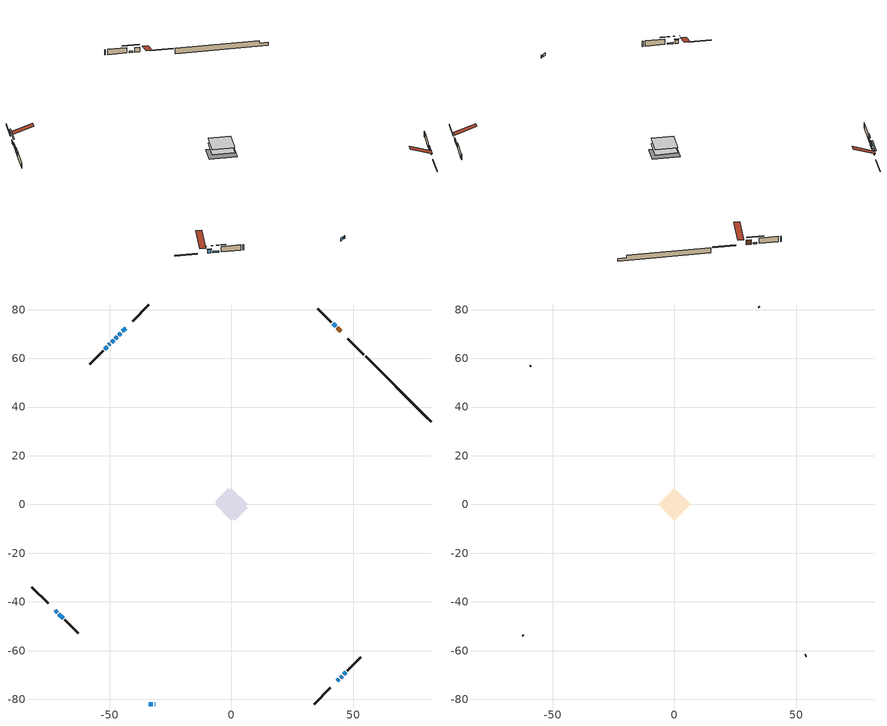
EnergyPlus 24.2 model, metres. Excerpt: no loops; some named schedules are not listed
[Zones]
conditioned space
 floor outside (Floor1 construction): -0.78,0 0,0.78 0.78,0 0,-0.78 z0.86
 floor adiabatic (AdiabaticFloorConstruction): -6.6,0 0,6.6 6.6,0 0,-6.6 z0.86
 floor foundation (Slab1 construction): -6.71,1.28 -1.28,6.71 6.71,-1.28 1.28,-6.71 z-1.52
 wall outside (RimJoist1 construction): 33.92,-81.9 40.5,-75.32 / -81.9,-33.92 -75.32,-40.5 / -33.92,81.9 -40.5,75.32 / 54.39,61.44 47.81,68.02 z0.86:1.16
 wall outside (AdiabaticWallConstruction 1): 44.8,71.02 43.35,72.47 z0.86:2.89
 wall outside (AdiabaticWallConstruction): -33.92,-81.9 -32.39,-81.9 / -31.46,-81.9 -31.22,-81.9 z0.86:2.08; 43.51,-72.31 44.12,-71.7 z0.86:2.03; 44.78,-71.04 45.39,-70.43 z0.86:1.9; -72.31,-43.51 -71.48,-44.34 / -46.91,68.92 -47.73,68.09 / -48.39,67.43 -49.25,66.57 z0.86:2.38; 42.7,73.13 41.69,74.14 / -43.51,72.31 -44.77,71.05 / -45.42,70.4 -46.25,69.57 / -70.83,-44.99 -69.1,-46.72 / -49.91,65.92 -50.32,65.5 z0.86:1.45; -50.98,64.84 -52.06,63.76 z0.86:2.61; 46.05,-69.78 46.89,-68.93 z0.86:2.23
 wall outside (Wall1 construction): 47.55,-68.27 53.12,-62.7 / -68.45,-47.38 -62.87,-52.95 / -52.71,63.11 -58.29,57.54 / 41.03,74.79 35.46,80.36 z0.86:3.3
 wall foundation (FoundationWall1 construction): 55.04,60.78,-1.52 55.04,60.78,0.86 79.21,36.61,0.86 79.21,36.61,-0.19 81.9,33.92,-0.19 81.9,33.92,-1.52
 window (WindowConstruction 8): -33.92,-81.9 -32.39,-81.9 z0.86:2.08
 window (WindowConstruction 5): 43.51,-72.31 44.12,-71.7 z0.86:2.03
 window (WindowConstruction 6): 44.78,-71.04 45.39,-70.43 z0.86:1.9
 window (WindowConstruction 7): -72.31,-43.51 -71.49,-44.34 z0.86:2.38
 window (WindowConstruction 10): 42.7,73.13 41.69,74.13 z0.86:1.45
 window (WindowConstruction 11): -43.51,72.31 -44.77,71.05 z0.86:1.45
 window (WindowConstruction 12): -45.42,70.4 -46.25,69.57 z0.86:1.45
 window (WindowConstruction 13): -70.83,-44.99 -69.1,-46.72 z0.86:1.45
 window (WindowConstruction 9): -31.46,-81.9 -31.22,-81.9 z0.86:2.08
 window (WindowConstruction): -46.91,68.92 -47.73,68.09 z0.86:2.38
 window (WindowConstruction 1): -48.39,67.43 -49.25,66.57 z0.86:2.38
 window (WindowConstruction 2): -49.91,65.91 -50.32,65.5 z0.86:1.45
 window (WindowConstruction 3): -50.98,64.84 -52.06,63.77 z0.86:2.61
 window (WindowConstruction 4): 46.05,-69.78 46.89,-68.93 z0.86:2.23
 door (Door): 44.8,71.02 43.35,72.47 z0.86:2.89
 ceiling adiabatic (AdiabaticFloorConstruction): 0,-6.6 6.6,0 0,6.6 -6.6,0 z0.86
attic - vented
 floor to conditioned space (Floor2 construction Reversed): -6.6,0 0,6.6 6.6,0 0,-6.6 z3.3
 wall outside (Wall2 construction): 53.78,-62.04 54,-61.82 / -62.22,-53.61 -62,-53.83 / -58.94,56.88 -59.16,56.66 / 34.8,81.02 34.58,81.24 z0.86:3.3
 roof outside (Roof1 construction): 42.85,-72.97,3.3 36.43,-66.54,6.33 34.73,-68.23,6.33 41.16,-74.66,3.3; -72.97,-42.85,3.3 -66.54,-36.43,6.33 -68.23,-34.73,6.33 -74.66,-41.16,3.3; -42.85,72.97,3.3 -36.43,66.54,6.33 -34.73,68.23,6.33 -41.16,74.66,3.3; 45.46,70.37,3.3 39.03,63.94,6.33 40.72,62.24,6.33 47.15,68.67,3.3
shading: 44.33,-71.49 43.3,-72.52 43.51,-72.73 44.54,-71.7 z2.33; 45.6,-70.22 44.57,-71.25 44.78,-71.47 45.81,-70.43 z2.2; -71.27,-44.55 -72.52,-43.3 -72.73,-43.51 -71.49,-44.76 z2.68; 39.75,76.07 44.63,71.19 44.84,71.4 39.96,76.28 z4.19; -47.03,68.79 -41.25,74.57 -41.46,74.78 -47.24,69 z4.65; -46.38,69.45 -45.3,70.52 -45.62,70.85 -46.7,69.77 z1.63; -67.17,-48.66 -72.77,-43.06 -72.98,-43.27 -67.38,-48.87 z4.19; -47.94,67.88 -46.7,69.13 -46.82,69.25 -48.07,68.01 z2.68; -49.46,66.36 -48.18,67.64 -48.31,67.77 -49.59,66.49 z2.68; -50.65,65.17 -49.58,66.24 -49.79,66.45 -50.86,65.39 z1.91; -52.59,63.23 -50.44,65.38 -50.65,65.59 -52.8,63.44 z3.37; 47.1,-68.72 45.83,-69.99 46.05,-70.2 47.31,-68.93 z2.53
[Building]
Building 1: Terrain=Suburbs
[Site:Location]
Mont Joli AP_QC: Latitude {deg}=48.61; Longitude {deg}=-68.21; Time Zone {hr}=-5; Elevation {m}=52; Keep Site Location Information=Yes
[Site:GroundTemperature:Shallow]
-0.843868, -3.04892, -3.2255, -2.1791, 2.02165, 6.20283, 9.82768, 12.1239, 12.319, 10.4514, 6.91898, 2.86606
[Site:WaterMainsTemperature]
Calculation Method=Schedule; Temperature Schedule=mains temperature schedule
[Material] Roughness=Rough; Thermal Absorptance=0.9
Name | Thickness {m} | Conductivity {W/m-K} | Density {kg/m3} | Specific Heat {J/kg-K} | Solar Absorptance | Visible Absorptance
asphalt or fiberglass shingles | 0.00635 | 0.162714 | 1121.4 | 1465.45 | 0.4 | 0.4
ceiling loosefill ins | 0.254 | 0.0480833 | 16.02 | 1046.75 | 0.7 | 0.7
ceiling stud and cavity | 0.1397 | 0.0865182 | 65.682 | 1177.47 | 0.7 | 0.7
concrete 4.0 in. | 0.1016 | 1.803125 | 2242.8 | 837.4 | 0.7 | 0.7
concrete 8.0 in. | 0.2032 | 1.803125 | 2242.8 | 837.4 | 0.7 | 0.7
door material | 0.04445 | 0.0451087 | 512.64 | 1214.23 | 0.7 | 0.7
exterior vertical ins | 0.0536725 | 0.029427 | 32.04 | 1214.23 | 0.7 | 0.7
floor covering | 0.0127 | 0.0433444 | 54.468 | 1339.84 | 0.6 | 0.6
floor rigid ins | 0.103632 | 0.029427 | 32.04 | 1214.23 | 0.7 | 0.7
floor rigid ins 1; wall rigid ins 1 | 0.512978 | 0.029427 | 32.04 | 1214.23 | 0.7 | 0.7
floor stud and cavity | 0.1397 | 0.0847445 | 92.3553 | 1139.71 | 0.7 | 0.7
floor stud and cavity 1 | 0.1397 | 1.75129 | 37.0049 | 1207.88 | 0.7 | 0.7
furniture material conditioned space 1 | 0.1524 | 0.115458 | 640.8 | 1214.23 | 0.6 | 0.6
gypsum board | 0.0127 | 0.160291 | 801 | 837.4 | 0.6 | 0.6
gypsum board 1 | 0.0127 | 0.160291 | 801 | 837.4 | 0.7 | 0.7
osb sheathing 0.5 in. | 0.0127 | 0.115458 | 512.64 | 1214.23 | 0.7 | 0.7
osb sheathing 0.75 in. | 0.01905 | 0.115458 | 512.64 | 1214.23 | 0.7 | 0.7
osb sheathing 2.0 in. | 0.0508 | 0.115458 | 512.64 | 1214.23 | 0.7 | 0.7
rim joist rigid ins; wall rigid ins | 0.051816 | 0.029427 | 32.04 | 1214.23 | 0.7 | 0.7
rim joist stud and cavity | 0.0508 | 0.0385912 | 125.044 | 1163.47 | 0.6 | 0.6
wall stud and cavity | 0.1397 | 0.153164 | 139.0536 | 1170.24 | 0.7 | 0.7
wall stud and cavity 1 | 0.0889 | 6.1454 | 50.32683 | 1063.81 | 0.6 | 0.6
wall stud and cavity 2 | 0.0889 | 0.380278 | 52.3479 | 1209.89 | 0.7 | 0.7
wall stud and cavity 3 | 0.0889 | 0.391764 | 83.0341 | 1211.67 | 0.7 | 0.7
wood siding | 0.0254 | 0.102417 | 544.68 | 1172.36 | 0.4 | 0.4
wood siding 1 | 0.00254 | 0.102417 | 544.68 | 1172.36 | 0.4 | 0.4
wood siding 2; wood siding 3; wood siding 4 | 0.0254 | 0.102417 | 544.68 | 1172.36 | 0.7 | 0.7
[WindowMaterial:SimpleGlazingSystem]
Name | U-Factor {W/m2-K} | Solar Heat Gain Coefficient
WindowMaterial | 1.94131 | 0.41
WindowMaterial 1 | 2.049758 | 0.36
WindowMaterial 10 | 2.07985 | 0.34
WindowMaterial 11 | 2.07644 | 0.35
WindowMaterial 2 | 2.16956 | 0.3
WindowMaterial 3 | 1.90213 | 0.42
WindowMaterial 4 | 1.94869 | 0.4
WindowMaterial 5 | 2.007173 | 0.38
WindowMaterial 6 | 2.02023 | 0.37
WindowMaterial 7 | 2.989467 | 0.53
WindowMaterial 8 | 2.99458 | 0.17
WindowMaterial 9 | 2.063953 | 0.35
[Construction]
AdiabaticFloorConstruction: floor stud and cavity 1, floor rigid ins 1, osb sheathing 0.75 in., floor covering
AdiabaticWallConstruction: wood siding 3, wall rigid ins 1, wall stud and cavity 2, gypsum board
AdiabaticWallConstruction 1: wood siding 4, wall rigid ins 1, wall stud and cavity 2, gypsum board
Door: door material
Floor1 construction: floor stud and cavity, floor rigid ins, osb sheathing 0.75 in., floor covering
Floor2 construction Reversed: gypsum board, ceiling stud and cavity, ceiling loosefill ins
FoundationWall1 construction: concrete 8.0 in., gypsum board 1
furniture construction conditioned space 1: furniture material conditioned space 1
PartitionWallConstruction: gypsum board, wall stud and cavity 3, gypsum board
RimJoist1 construction: wood siding 2, rim joist rigid ins, osb sheathing 2.0 in., rim joist stud and cavity
Roof1 construction: asphalt or fiberglass shingles
Slab1 construction: concrete 4.0 in.
Wall1 construction: wood siding, wall rigid ins, osb sheathing 0.5 in., wall stud and cavity, gypsum board
Wall2 construction: wood siding 1, wall stud and cavity 1
WindowConstruction; WindowConstruction 7: WindowMaterial
WindowConstruction 1; WindowConstruction 11: WindowMaterial 1
WindowConstruction 10: WindowMaterial 9
WindowConstruction 12: WindowMaterial 10
WindowConstruction 13: WindowMaterial 11
WindowConstruction 2: WindowMaterial 2
WindowConstruction 3: WindowMaterial 3
WindowConstruction 4: WindowMaterial 4
WindowConstruction 5: WindowMaterial 5
WindowConstruction 6: WindowMaterial 6
WindowConstruction 8: WindowMaterial 7
WindowConstruction 9: WindowMaterial 8
[Zone] Multiplier=1; Part of Total Floor Area=Yes
Name | Volume {m3}
attic - vented | 42.8869
conditioned space | 445.6
[Space]
Name | Zone | Volume {m3}
attic - vented 1 | attic - vented | 42.8869
conditioned space 1 | conditioned space | 445.6
[ZoneInfiltration:EffectiveLeakageArea]
infil attic - vented 1: Zone or Space=attic - vented 1; Schedule=Always On Discrete; Effective Air Leakage Area {cm2}=3031.65; Stack Coefficient=0.000380338; Wind Coefficient=1.31767e-05
[ZoneMixing]
whole house fan mix: Zone or Space=attic - vented; Schedule=Always On Continuous; Design Flow Rate Calculation Method=Flow/Zone; Design Flow Rate {m3/s}=0; Source Zone or Space=conditioned space
[SurfaceProperty:ExposedFoundationPerimeter]
Slab1: Exposed Perimeter Calculation Method=TotalExposedPerimeter; Total Exposed Perimeter {m}=37.979
[InternalMass] Zone or ZoneList=conditioned space; Space or SpaceList=conditioned space 1
Name | Construction | Surface Area {m2}
furniture mass conditioned space 1 | furniture construction conditioned space 1 | 70.1279
partition wall mass | PartitionWallConstruction | 175.32
[Lights]
interior lighting: Zone or ZoneList or Space or SpaceList=conditioned space 1; Schedule=interior lighting schedule; Design Level Calculation Method=LightingLevel; Lighting Level {W}=343.2; Return Air Fraction=0; Fraction Radiant=0.6; Fraction Visible=0.2; Fraction Replaceable=1
[People]
occupants: Zone or ZoneList or Space or SpaceList=conditioned space 1; Number of People Schedule=occupants schedule; Number of People Calculation Method=People; Number of People=3; Fraction Radiant=0.314171; Sensible Heat Fraction=0.56303; Activity Level Schedule=occupants activity schedule; Carbon Dioxide Generation Rate {m3/s-W}=0; Enable ASHRAE 55 Comfort Warnings=No; Mean Radiant Temperature Calculation Type=EnclosureAveraged
[ElectricEquipment] Zone or ZoneList or Space or SpaceList=conditioned space 1; Design Level Calculation Method=EquipmentLevel
Name | Schedule | Design Level {W} | Fraction Latent | Fraction Radiant | Fraction Lost
clothes dryer | clothes dryer schedule | 140.772 | 0.015 | 0.081 | 0.85
clothes washer | clothes washer schedule | 32.1985 | 0.03 | 0.162 | 0.7
cooking range | cooking range schedule | 215.147 | 0.08 | 0.432 | 0.2
dishwasher | dishwasher schedule | 66.8632 | 0.3 | 0.18 | 0.4
fridge | fridge schedule | 72.9452 | 0 | 0.6 | 0
mech vent house fan | mech vent house fan schedule | 17.7233 | 0 | 0 | 0.5
mech vent house fan cfis | mech vent house fan cfis schedule | 0 | 0 | 0 | 0
mech vent range fan 0 | mech vent range fan 0 schedule | 150 | 0 | 0 | 1
misc plug loads | misc plug loads schedule | 494.7 | 0.045 | 0.513 | 0.1
whole house fan | Always On Discrete | 0 | 0 | 0 | 1
[OtherEquipment] Zone or ZoneList or Space or SpaceList=conditioned space 1; Design Level Calculation Method=EquipmentLevel
Name | Fuel Type | Schedule | Design Level {W} | Fraction Latent | Fraction Radiant | Fraction Lost
clothes dryer 1 | Electricity | clothes dryer schedule | 0 | 0.015 | 0.081 | 0.85
cooking range 1 | Electricity | cooking range schedule | 0 | 0.08 | 0.432 | 0.2
general water use latent | None | general water use schedule | 62.594 | 1 | 0 | 0
general water use sensible | None | general water use schedule | -61.6891 | 0 | 0.6 | 0
mech vent house fan latent load | None | Always On Discrete | 0 | 1 | 0 | 0
mech vent house fan sensible load | None | Always On Discrete | 0 | 0 | 0 | 0
water heater energy adjustment1 | Electricity | Always On Discrete | 0.01 | 0 | 0 | 1
[ZoneInfiltration:DesignFlowRate] Zone or ZoneList or Space or SpaceList=conditioned space 1; Schedule=Always On Discrete; Design Flow Rate Calculation Method=Flow/Zone; Design Flow Rate {m3/s}=0
infil flow; natural vent flow; whole house fan flow
[ZoneControl:Thermostat]
conditioned space Thermostat: Zone or ZoneList=conditioned space; Control Type Schedule=conditioned space Thermostat Schedule; Control 1=conditioned space temperature setpoint; Temperature Difference Between Cutout And Setpoint {deltaC}=0
[ThermostatSetpoint:DualSetpoint]
conditioned space temperature setpoint: Heating Setpoint Temperature Schedule=heating setpoint; Cooling Setpoint Temperature Schedule=cooling setpoint
[Zone equipment]
conditioned space: electric baseboard
[Foundation:Kiva]
Foundation Kiva 1: Initial Indoor Air Temperature {C}=18; Wall Height Above Grade {m}=0.859993; Wall Depth Below Slab {m}=0.2032; Custom Block Material Name 1=exterior vertical ins; Custom Block Depth 1 {m}=2.38; Custom Block X Position 1 {m}=0.2159; Custom Block Z Position 1 {m}=0
[Foundation:Kiva:Settings]
Soil Conductivity {W/m-K}=0.849921; Soil Density {kg/m3}=1842.3; Soil Specific Heat {J/kg-K}=418.7; Ground Solar Absorptivity=0.9; Ground Thermal Absorptivity=0.9; Ground Surface Roughness {m}=0.03; Far-Field Width {m}=40; Deep-Ground Boundary Condition=ZeroFlux; Deep-Ground Depth {m}=40; Minimum Cell Dimension {m}=0.2; Maximum Cell Growth Coefficient=3; Simulation Timestep=Timestep
[Exterior:Lights]
exterior lighting: Schedule=exterior lighting schedule; Design Level {W}=75.6
[EnergyManagementSystem:Sensor] Output:Variable or Output:Meter Index Key=conditioned space
Name | Output:Variable or Output:Meter
conditioned_space_clg_unmet_s | Zone Cooling Setpoint Not Met Time
conditioned_space_htg_unmet_s | Zone Heating Setpoint Not Met Time
fridge_tin_s; tin_s; tin_s_1 | Zone Mean Air Temperature
tout_s | Zone Outdoor Air Drybulb Temperature
win_s | Zone Air Humidity Ratio
[Schedule:Constant]
Name | Hourly Value
Always On Continuous; mech vent house fan schedule; mech vent house fan cfis schedule; Always On Discrete | 1
occupants activity schedule | 117.228
fridge schedule | 0
[Schedule:Week:Daily]
interior lighting schedule Week Rule - Jan1-Jan27: interior lighting schedule day, interior lighting schedule day, interior lighting schedule day, interior lighting schedule day, interior lighting schedule day, interior lighting schedule day, interior lighting schedule day, interior lighting schedule default day, interior lighting schedule default day, interior lighting schedule default day, interior lighting schedule default day, interior lighting schedule default day
interior lighting schedule Week Rule - Jan28-Feb3: interior lighting schedule day, interior lighting schedule day, interior lighting schedule day, interior lighting schedule day, interior lighting schedule day 1, interior lighting schedule day 1, interior lighting schedule day 1, interior lighting schedule default day, interior lighting schedule default day, interior lighting schedule default day, interior lighting schedule default day, interior lighting schedule default day
interior lighting schedule Week Rule - Feb4-Feb24: interior lighting schedule day 1, interior lighting schedule day 1, interior lighting schedule day 1, interior lighting schedule day 1, interior lighting schedule day 1, interior lighting schedule day 1, interior lighting schedule day 1, interior lighting schedule default day, interior lighting schedule default day, interior lighting schedule default day, interior lighting schedule default day, interior lighting schedule default day
interior lighting schedule Week Rule - Feb25-Mar3: interior lighting schedule day 1, interior lighting schedule day 1, interior lighting schedule day 1, interior lighting schedule day 1, interior lighting schedule day 2, interior lighting schedule day 2, interior lighting schedule day 2, interior lighting schedule default day, interior lighting schedule default day, interior lighting schedule default day, interior lighting schedule default day, interior lighting schedule default day
interior lighting schedule Week Rule - Mar4-Mar31: interior lighting schedule day 2, interior lighting schedule day 2, interior lighting schedule day 2, interior lighting schedule day 2, interior lighting schedule day 2, interior lighting schedule day 2, interior lighting schedule day 2, interior lighting schedule default day, interior lighting schedule default day, interior lighting schedule default day, interior lighting schedule default day, interior lighting schedule default day
interior lighting schedule Week Rule - Apr1-Apr28: interior lighting schedule day 3, interior lighting schedule day 3, interior lighting schedule day 3, interior lighting schedule day 3, interior lighting schedule day 3, interior lighting schedule day 3, interior lighting schedule day 3, interior lighting schedule default day, interior lighting schedule default day, interior lighting schedule default day, interior lighting schedule default day, interior lighting schedule default day
interior lighting schedule Week Rule - Apr29-May5: interior lighting schedule day 3, interior lighting schedule day 3, interior lighting schedule day 4, interior lighting schedule day 4, interior lighting schedule day 4, interior lighting schedule day 4, interior lighting schedule day 4, interior lighting schedule default day, interior lighting schedule default day, interior lighting schedule default day, interior lighting schedule default day, interior lighting schedule default day
interior lighting schedule Week Rule - May6-May26: interior lighting schedule day 4, interior lighting schedule day 4, interior lighting schedule day 4, interior lighting schedule day 4, interior lighting schedule day 4, interior lighting schedule day 4, interior lighting schedule day 4, interior lighting schedule default day, interior lighting schedule default day, interior lighting schedule default day, interior lighting schedule default day, interior lighting schedule default day
interior lighting schedule Week Rule - May27-Jun2: interior lighting schedule day 4, interior lighting schedule day 4, interior lighting schedule day 4, interior lighting schedule day 4, interior lighting schedule day 4, interior lighting schedule day 5, interior lighting schedule day 5, interior lighting schedule default day, interior lighting schedule default day, interior lighting schedule default day, interior lighting schedule default day, interior lighting schedule default day
interior lighting schedule Week Rule - Jun3-Jun30: interior lighting schedule day 5, interior lighting schedule day 5, interior lighting schedule day 5, interior lighting schedule day 5, interior lighting schedule day 5, interior lighting schedule day 5, interior lighting schedule day 5, interior lighting schedule default day, interior lighting schedule default day, interior lighting schedule default day, interior lighting schedule default day, interior lighting schedule default day
interior lighting schedule Week Rule - Jul1-Jul28: interior lighting schedule day 6, interior lighting schedule day 6, interior lighting schedule day 6, interior lighting schedule day 6, interior lighting schedule day 6, interior lighting schedule day 6, interior lighting schedule day 6, interior lighting schedule default day, interior lighting schedule default day, interior lighting schedule default day, interior lighting schedule default day, interior lighting schedule default day
interior lighting schedule Week Rule - Jul29-Aug4: interior lighting schedule day 6, interior lighting schedule day 6, interior lighting schedule day 6, interior lighting schedule day 7, interior lighting schedule day 7, interior lighting schedule day 7, interior lighting schedule day 7, interior lighting schedule default day, interior lighting schedule default day, interior lighting schedule default day, interior lighting schedule default day, interior lighting schedule default day
interior lighting schedule Week Rule - Aug5-Aug25: interior lighting schedule day 7, interior lighting schedule day 7, interior lighting schedule day 7, interior lighting schedule day 7, interior lighting schedule day 7, interior lighting schedule day 7, interior lighting schedule day 7, interior lighting schedule default day, interior lighting schedule default day, interior lighting schedule default day, interior lighting schedule default day, interior lighting schedule default day
interior lighting schedule Week Rule - Aug26-Sep1: interior lighting schedule day 7, interior lighting schedule day 7, interior lighting schedule day 7, interior lighting schedule day 7, interior lighting schedule day 7, interior lighting schedule day 7, interior lighting schedule day 8, interior lighting schedule default day, interior lighting schedule default day, interior lighting schedule default day, interior lighting schedule default day, interior lighting schedule default day
interior lighting schedule Week Rule - Sep2-Sep29: interior lighting schedule day 8, interior lighting schedule day 8, interior lighting schedule day 8, interior lighting schedule day 8, interior lighting schedule day 8, interior lighting schedule day 8, interior lighting schedule day 8, interior lighting schedule default day, interior lighting schedule default day, interior lighting schedule default day, interior lighting schedule default day, interior lighting schedule default day
interior lighting schedule Week Rule - Sep30-Oct6: interior lighting schedule day 8, interior lighting schedule day 9, interior lighting schedule day 9, interior lighting schedule day 9, interior lighting schedule day 9, interior lighting schedule day 9, interior lighting schedule day 9, interior lighting schedule default day, interior lighting schedule default day, interior lighting schedule default day, interior lighting schedule default day, interior lighting schedule default day
interior lighting schedule Week Rule - Oct7-Oct27: interior lighting schedule day 9, interior lighting schedule day 9, interior lighting schedule day 9, interior lighting schedule day 9, interior lighting schedule day 9, interior lighting schedule day 9, interior lighting schedule day 9, interior lighting schedule default day, interior lighting schedule default day, interior lighting schedule default day, interior lighting schedule default day, interior lighting schedule default day
interior lighting schedule Week Rule - Oct28-Nov3: interior lighting schedule day 9, interior lighting schedule day 9, interior lighting schedule day 9, interior lighting schedule day 9, interior lighting schedule day 10, interior lighting schedule day 10, interior lighting schedule day 10, interior lighting schedule default day, interior lighting schedule default day, interior lighting schedule default day, interior lighting schedule default day, interior lighting schedule default day
interior lighting schedule Week Rule - Nov4-Nov24: interior lighting schedule day 10, interior lighting schedule day 10, interior lighting schedule day 10, interior lighting schedule day 10, interior lighting schedule day 10, interior lighting schedule day 10, interior lighting schedule day 10, interior lighting schedule default day, interior lighting schedule default day, interior lighting schedule default day, interior lighting schedule default day, interior lighting schedule default day
interior lighting schedule Week Rule - Nov25-Dec1: interior lighting schedule day 10, interior lighting schedule day 10, interior lighting schedule day 10, interior lighting schedule day 10, interior lighting schedule day 10, interior lighting schedule day 10, interior lighting schedule day 11, interior lighting schedule default day, interior lighting schedule default day, interior lighting schedule default day, interior lighting schedule default day, interior lighting schedule default day
interior lighting schedule Week Rule - Dec2-Dec31: interior lighting schedule day 11, interior lighting schedule day 11, interior lighting schedule day 11, interior lighting schedule day 11, interior lighting schedule day 11, interior lighting schedule day 11, interior lighting schedule day 11, interior lighting schedule default day, interior lighting schedule default day, interior lighting schedule default day, interior lighting schedule default day, interior lighting schedule default day
occupants schedule Week Rule - Jan1-Dec31: occupants schedule day, occupants schedule day, occupants schedule day, occupants schedule day, occupants schedule day, occupants schedule day, occupants schedule day, occupants schedule default day, occupants schedule default day, occupants schedule default day, occupants schedule default day, occupants schedule default day
clothes dryer schedule Week Rule - Jan1-Dec31: clothes dryer schedule day, clothes dryer schedule day, clothes dryer schedule day, clothes dryer schedule day, clothes dryer schedule day, clothes dryer schedule day, clothes dryer schedule day, clothes dryer schedule default day, clothes dryer schedule default day, clothes dryer schedule default day, clothes dryer schedule default day, clothes dryer schedule default day
clothes washer schedule Week Rule - Jan1-Dec31: clothes washer schedule day, clothes washer schedule day, clothes washer schedule day, clothes washer schedule day, clothes washer schedule day, clothes washer schedule day, clothes washer schedule day, clothes washer schedule default day, clothes washer schedule default day, clothes washer schedule default day, clothes washer schedule default day, clothes washer schedule default day
cooking range schedule Week Rule - Jan1-Dec31: cooking range schedule day, cooking range schedule day, cooking range schedule day, cooking range schedule day, cooking range schedule day, cooking range schedule day, cooking range schedule day, cooking range schedule default day, cooking range schedule default day, cooking range schedule default day, cooking range schedule default day, cooking range schedule default day
dishwasher schedule Week Rule - Jan1-Dec31: dishwasher schedule day, dishwasher schedule day, dishwasher schedule day, dishwasher schedule day, dishwasher schedule day, dishwasher schedule day, dishwasher schedule day, dishwasher schedule default day, dishwasher schedule default day, dishwasher schedule default day, dishwasher schedule default day, dishwasher schedule default day
mech vent range fan 0 schedule Week Rule - Jan1-Dec31: mech vent range fan 0 schedule day, mech vent range fan 0 schedule day, mech vent range fan 0 schedule day, mech vent range fan 0 schedule day, mech vent range fan 0 schedule day, mech vent range fan 0 schedule day, mech vent range fan 0 schedule day, mech vent range fan 0 schedule default day, mech vent range fan 0 schedule default day, mech vent range fan 0 schedule default day, mech vent range fan 0 schedule default day, mech vent range fan 0 schedule default day
misc plug loads schedule Week Rule - Jan1-Dec31: misc plug loads schedule day, misc plug loads schedule day, misc plug loads schedule day, misc plug loads schedule day, misc plug loads schedule day, misc plug loads schedule day, misc plug loads schedule day, misc plug loads schedule default day, misc plug loads schedule default day, misc plug loads schedule default day, misc plug loads schedule default day, misc plug loads schedule default day
general water use schedule Week Rule - Jan1-Dec31: general water use schedule day, general water use schedule day, general water use schedule day, general water use schedule day, general water use schedule day, general water use schedule day, general water use schedule day, general water use schedule default day, general water use schedule default day, general water use schedule default day, general water use schedule default day, general water use schedule default day
exterior lighting schedule Week Rule - Jan1-Jan27: exterior lighting schedule day, exterior lighting schedule day, exterior lighting schedule day, exterior lighting schedule day, exterior lighting schedule day, exterior lighting schedule day, exterior lighting schedule day, exterior lighting schedule default day, exterior lighting schedule default day, exterior lighting schedule default day, exterior lighting schedule default day, exterior lighting schedule default day
exterior lighting schedule Week Rule - Jan28-Feb3: exterior lighting schedule day, exterior lighting schedule day, exterior lighting schedule day, exterior lighting schedule day, exterior lighting schedule day 1, exterior lighting schedule day 1, exterior lighting schedule day 1, exterior lighting schedule default day, exterior lighting schedule default day, exterior lighting schedule default day, exterior lighting schedule default day, exterior lighting schedule default day
exterior lighting schedule Week Rule - Feb4-Feb24: exterior lighting schedule day 1, exterior lighting schedule day 1, exterior lighting schedule day 1, exterior lighting schedule day 1, exterior lighting schedule day 1, exterior lighting schedule day 1, exterior lighting schedule day 1, exterior lighting schedule default day, exterior lighting schedule default day, exterior lighting schedule default day, exterior lighting schedule default day, exterior lighting schedule default day
exterior lighting schedule Week Rule - Feb25-Mar3: exterior lighting schedule day 1, exterior lighting schedule day 1, exterior lighting schedule day 1, exterior lighting schedule day 1, exterior lighting schedule day 2, exterior lighting schedule day 2, exterior lighting schedule day 2, exterior lighting schedule default day, exterior lighting schedule default day, exterior lighting schedule default day, exterior lighting schedule default day, exterior lighting schedule default day
exterior lighting schedule Week Rule - Mar4-Mar31: exterior lighting schedule day 2, exterior lighting schedule day 2, exterior lighting schedule day 2, exterior lighting schedule day 2, exterior lighting schedule day 2, exterior lighting schedule day 2, exterior lighting schedule day 2, exterior lighting schedule default day, exterior lighting schedule default day, exterior lighting schedule default day, exterior lighting schedule default day, exterior lighting schedule default day
exterior lighting schedule Week Rule - Apr1-Apr28: exterior lighting schedule day 3, exterior lighting schedule day 3, exterior lighting schedule day 3, exterior lighting schedule day 3, exterior lighting schedule day 3, exterior lighting schedule day 3, exterior lighting schedule day 3, exterior lighting schedule default day, exterior lighting schedule default day, exterior lighting schedule default day, exterior lighting schedule default day, exterior lighting schedule default day
exterior lighting schedule Week Rule - Apr29-May5: exterior lighting schedule day 3, exterior lighting schedule day 3, exterior lighting schedule day 4, exterior lighting schedule day 4, exterior lighting schedule day 4, exterior lighting schedule day 4, exterior lighting schedule day 4, exterior lighting schedule default day, exterior lighting schedule default day, exterior lighting schedule default day, exterior lighting schedule default day, exterior lighting schedule default day
exterior lighting schedule Week Rule - May6-May26: exterior lighting schedule day 4, exterior lighting schedule day 4, exterior lighting schedule day 4, exterior lighting schedule day 4, exterior lighting schedule day 4, exterior lighting schedule day 4, exterior lighting schedule day 4, exterior lighting schedule default day, exterior lighting schedule default day, exterior lighting schedule default day, exterior lighting schedule default day, exterior lighting schedule default day
exterior lighting schedule Week Rule - May27-Jun2: exterior lighting schedule day 4, exterior lighting schedule day 4, exterior lighting schedule day 4, exterior lighting schedule day 4, exterior lighting schedule day 4, exterior lighting schedule day 5, exterior lighting schedule day 5, exterior lighting schedule default day, exterior lighting schedule default day, exterior lighting schedule default day, exterior lighting schedule default day, exterior lighting schedule default day
exterior lighting schedule Week Rule - Jun3-Jun30: exterior lighting schedule day 5, exterior lighting schedule day 5, exterior lighting schedule day 5, exterior lighting schedule day 5, exterior lighting schedule day 5, exterior lighting schedule day 5, exterior lighting schedule day 5, exterior lighting schedule default day, exterior lighting schedule default day, exterior lighting schedule default day, exterior lighting schedule default day, exterior lighting schedule default day
exterior lighting schedule Week Rule - Jul1-Jul28: exterior lighting schedule day 6, exterior lighting schedule day 6, exterior lighting schedule day 6, exterior lighting schedule day 6, exterior lighting schedule day 6, exterior lighting schedule day 6, exterior lighting schedule day 6, exterior lighting schedule default day, exterior lighting schedule default day, exterior lighting schedule default day, exterior lighting schedule default day, exterior lighting schedule default day
exterior lighting schedule Week Rule - Jul29-Aug4: exterior lighting schedule day 6, exterior lighting schedule day 6, exterior lighting schedule day 6, exterior lighting schedule day 7, exterior lighting schedule day 7, exterior lighting schedule day 7, exterior lighting schedule day 7, exterior lighting schedule default day, exterior lighting schedule default day, exterior lighting schedule default day, exterior lighting schedule default day, exterior lighting schedule default day
exterior lighting schedule Week Rule - Aug5-Aug25: exterior lighting schedule day 7, exterior lighting schedule day 7, exterior lighting schedule day 7, exterior lighting schedule day 7, exterior lighting schedule day 7, exterior lighting schedule day 7, exterior lighting schedule day 7, exterior lighting schedule default day, exterior lighting schedule default day, exterior lighting schedule default day, exterior lighting schedule default day, exterior lighting schedule default day
exterior lighting schedule Week Rule - Aug26-Sep1: exterior lighting schedule day 7, exterior lighting schedule day 7, exterior lighting schedule day 7, exterior lighting schedule day 7, exterior lighting schedule day 7, exterior lighting schedule day 7, exterior lighting schedule day 8, exterior lighting schedule default day, exterior lighting schedule default day, exterior lighting schedule default day, exterior lighting schedule default day, exterior lighting schedule default day
exterior lighting schedule Week Rule - Sep2-Sep29: exterior lighting schedule day 8, exterior lighting schedule day 8, exterior lighting schedule day 8, exterior lighting schedule day 8, exterior lighting schedule day 8, exterior lighting schedule day 8, exterior lighting schedule day 8, exterior lighting schedule default day, exterior lighting schedule default day, exterior lighting schedule default day, exterior lighting schedule default day, exterior lighting schedule default day
[Schedule:Year]
interior lighting schedule: interior lighting schedule Week Rule - Jan1-Jan27, 1, 1, 1, 27, interior lighting schedule Week Rule - Jan28-Feb3, 1, 28, 2, 3, interior lighting schedule Week Rule - Feb4-Feb24, 2, 4, 2, 24, interior lighting schedule Week Rule - Feb25-Mar3, 2, 25, 3, 3, interior lighting schedule Week Rule - Mar4-Mar31, 3, 4, 3, 31, interior lighting schedule Week Rule - Apr1-Apr28, 4, 1, 4, 28, interior lighting schedule Week Rule - Apr29-May5, 4, 29, 5, 5, interior lighting schedule Week Rule - May6-May26, 5, 6, 5, 26, interior lighting schedule Week Rule - May27-Jun2, 5, 27, 6, 2, interior lighting schedule Week Rule - Jun3-Jun30, 6, 3, 6, 30, interior lighting schedule Week Rule - Jul1-Jul28, 7, 1, 7, 28, interior lighting schedule Week Rule - Jul29-Aug4, 7, 29, 8, 4, interior lighting schedule Week Rule - Aug5-Aug25, 8, 5, 8, 25, interior lighting schedule Week Rule - Aug26-Sep1, 8, 26, 9, 1, interior lighting schedule Week Rule - Sep2-Sep29, 9, 2, 9, 29, interior lighting schedule Week Rule - Sep30-Oct6, 9, 30, 10, 6, interior lighting schedule Week Rule - Oct7-Oct27, 10, 7, 10, 27, interior lighting schedule Week Rule - Oct28-Nov3, 10, 28, 11, 3, interior lighting schedule Week Rule - Nov4-Nov24, 11, 4, 11, 24, interior lighting schedule Week Rule - Nov25-Dec1, 11, 25, 12, 1, interior lighting schedule Week Rule - Dec2-Dec31, 12, 2, 12, 31
occupants schedule: occupants schedule Week Rule - Jan1-Dec31, 1, 1, 12, 31
clothes dryer schedule: clothes dryer schedule Week Rule - Jan1-Dec31, 1, 1, 12, 31
clothes washer schedule: clothes washer schedule Week Rule - Jan1-Dec31, 1, 1, 12, 31
cooking range schedule: cooking range schedule Week Rule - Jan1-Dec31, 1, 1, 12, 31
dishwasher schedule: dishwasher schedule Week Rule - Jan1-Dec31, 1, 1, 12, 31
mech vent range fan 0 schedule: mech vent range fan 0 schedule Week Rule - Jan1-Dec31, 1, 1, 12, 31
misc plug loads schedule: misc plug loads schedule Week Rule - Jan1-Dec31, 1, 1, 12, 31
general water use schedule: general water use schedule Week Rule - Jan1-Dec31, 1, 1, 12, 31
exterior lighting schedule: exterior lighting schedule Week Rule - Jan1-Jan27, 1, 1, 1, 27, exterior lighting schedule Week Rule - Jan28-Feb3, 1, 28, 2, 3, exterior lighting schedule Week Rule - Feb4-Feb24, 2, 4, 2, 24, exterior lighting schedule Week Rule - Feb25-Mar3, 2, 25, 3, 3, exterior lighting schedule Week Rule - Mar4-Mar31, 3, 4, 3, 31, exterior lighting schedule Week Rule - Apr1-Apr28, 4, 1, 4, 28, exterior lighting schedule Week Rule - Apr29-May5, 4, 29, 5, 5, exterior lighting schedule Week Rule - May6-May26, 5, 6, 5, 26, exterior lighting schedule Week Rule - May27-Jun2, 5, 27, 6, 2, exterior lighting schedule Week Rule - Jun3-Jun30, 6, 3, 6, 30, exterior lighting schedule Week Rule - Jul1-Jul28, 7, 1, 7, 28, exterior lighting schedule Week Rule - Jul29-Aug4, 7, 29, 8, 4, exterior lighting schedule Week Rule - Aug5-Aug25, 8, 5, 8, 25, exterior lighting schedule Week Rule - Aug26-Sep1, 8, 26, 9, 1, exterior lighting schedule Week Rule - Sep2-Sep29, 9, 2, 9, 29, exterior lighting schedule Week Rule - Sep30-Oct6, 9, 30, 10, 6, exterior lighting schedule Week Rule - Oct7-Oct27, 10, 7, 10, 27, exterior lighting schedule Week Rule - Oct28-Nov3, 10, 28, 11, 3, exterior lighting schedule Week Rule - Nov4-Nov24, 11, 4, 11, 24, exterior lighting schedule Week Rule - Nov25-Dec1, 11, 25, 12, 1, exterior lighting schedule Week Rule - Dec2-Dec31, 12, 2, 12, 31
[Schedule:Compact]
conditioned space Thermostat Schedule: Through: 12/31, For: AllDays, Until: 24:00, 4
mains temperature schedule: Through: 01/01, For: AllDays, Until: 24:00, 4.55833, Through: 01/02, For: AllDays, Until: 24:00, 4.48833, Through: 01/03, For: AllDays, Until: 24:00, 4.41944, Through: 01/04, For: AllDays, Until: 24:00, 4.35111, Through: 01/05, For: AllDays, Until: 24:00, 4.28389, Through: 01/06, For: AllDays, Until: 24:00, 4.21778, Through: 01/07, For: AllDays, Until: 24:00, 4.15278, Through: 01/08, For: AllDays, Until: 24:00, 4.08889, Through: 01/09, For: AllDays, Until: 24:00, 4.02611, Through: 01/10, For: AllDays, Until: 24:00, 3.96444, Through: 01/11, For: AllDays, Until: 24:00, 3.90333, Through: 01/12, For: AllDays, Until: 24:00, 3.84389, Through: 01/13, For: AllDays, Until: 24:00, 3.78556, Through: 01/14, For: AllDays, Until: 24:00, 3.72833, Through: 01/15, For: AllDays, Until: 24:00, 3.67222, Through: 01/16, For: AllDays, Until: 24:00, 3.61722, Through: 01/17, For: AllDays, Until: 24:00, 3.56333, Through: 01/18, For: AllDays, Until: 24:00, 3.51111, Through: 01/19, For: AllDays, Until: 24:00, 3.46, Through: 01/20, For: AllDays, Until: 24:00, 3.41, Through: 01/21, For: AllDays, Until: 24:00, 3.36111, Through: 01/22, For: AllDays, Until: 24:00, 3.31389, Through: 01/23, For: AllDays, Until: 24:00, 3.26778, Through: 01/24, For: AllDays, Until: 24:00, 3.22278, Through: 01/25, For: AllDays, Until: 24:00, 3.17944, Through: 01/26, For: AllDays, Until: 24:00, 3.13722, Through: 01/27, For: AllDays, Until: 24:00, 3.09667, Through: 01/28, For: AllDays, Until: 24:00, 3.05722, Through: 01/29, For: AllDays, Until: 24:00, 3.01944, Through: 01/30, For: AllDays, Until: 24:00, 2.98278, Through: 01/31, For: AllDays, Until: 24:00, 2.94778, Through: 02/01, For: AllDays, Until: 24:00, 2.91389, Through: 02/02, For: AllDays, Until: 24:00, 2.88167, Through: 02/03, For: AllDays, Until: 24:00, 2.85056, Through: 02/04, For: AllDays, Until: 24:00, 2.82111, Through: 02/05, For: AllDays, Until: 24:00, 2.79278, Through: 02/06, For: AllDays, Until: 24:00, 2.76667, Through: 02/07, For: AllDays, Until: 24:00, 2.74111, Through: 02/08, For: AllDays, Until: 24:00, 2.71778, Through: 02/09, For: AllDays, Until: 24:00, 2.69556, Through: 02/10, For: AllDays, Until: 24:00, 2.675, Through: 02/11, For: AllDays, Until: 24:00, 2.65556, Through: 02/12, For: AllDays, Until: 24:00, 2.63833, Through: 02/13, For: AllDays, Until: 24:00, 2.62222, Through: 02/14, For: AllDays, Until: 24:00, 2.60722, Through: 02/15, For: AllDays, Until: 24:00, 2.59389, Through: 02/16, For: AllDays, Until: 24:00, 2.58278, Through: 02/17, For: AllDays, Until: 24:00, 2.57222, Through: 02/18, For: AllDays, Until: 24:00, 2.56389, Through: 02/19, For: AllDays, Until: 24:00, 2.55667, Through: 02/20, For: AllDays, Until: 24:00, 2.55111, Through: 02/21, For: AllDays, Until: 24:00, 2.54722, Through: 02/22, For: AllDays, Until: 24:00, 2.545, Through: 02/23, For: AllDays, Until: 24:00, 2.54389, Through: 02/24, For: AllDays, Until: 24:00, 2.54444, Through: 02/25, For: AllDays, Until: 24:00, 2.54667, Through: 02/26, For: AllDays, Until: 24:00, 2.55056, Through: 02/27, For: AllDays, Until: 24:00, 2.55556, Through: 02/28, For: AllDays, Until: 24:00, 2.56222, Through: 03/01, For: AllDays, Until: 24:00, 2.57056, Through: 03/02, For: AllDays, Until: 24:00, 2.58, Through: 03/03, For: AllDays, Until: 24:00, 2.59167, Through: 03/04, For: AllDays, Until: 24:00, 2.60444, Through: 03/05, For: AllDays, Until: 24:00, 2.61889, Through: 03/06, For: AllDays, Until: 24:00, 2.63444, Through: 03/07, For: AllDays, Until: 24:00, 2.65167, Through: 03/08, For: AllDays, Until: 24:00, 2.67056, Through: 03/09, For: AllDays, Until: 24:00, 2.69111, Through: 03/10, For: AllDays, Until: 24:00, 2.71278, Through: 03/11, For: AllDays, Until: 24:00, 2.73611, Through: 03/12, For: AllDays, Until: 24:00, 2.76111, Through: 03/13, For: AllDays, Until: 24:00, 2.78722, Through: 03/14, For: AllDays, Until: 24:00, 2.815, Through: 03/15, For: AllDays, Until: 24:00, 2.84389, Through: 03/16, For: AllDays, Until: 24:00, 2.87444, Through: 03/17, For: AllDays, Until: 24:00, 2.90667, Through: 03/18, For: AllDays, Until: 24:00, 2.94, Through: 03/19, For: AllDays, Until: 24:00, 2.975, Through: 03/20, For: AllDays, Until: 24:00, 3.01111, Through: 03/21, For: AllDays, Until: 24:00, 3.04889, Through: 03/22, For: AllDays, Until: 24:00, 3.08833, Through: 03/23, For: AllDays, Until: 24:00, 3.12833, Through: 03/24, For: AllDays, Until: 24:00, 3.17056, Through: 03/25, For: AllDays, Until: 24:00, 3.21333, Through: 03/26, For: AllDays, Until: 24:00, 3.25778, Through: 03/27, For: AllDays, Until: 24:00, 3.30389, Through: 03/28, For: AllDays, Until: 24:00, 3.35111, Through: 03/29, For: AllDays, Until: 24:00, 3.39944, Through: 03/30, For: AllDays, Until: 24:00, 3.44889, Through: 03/31, For: AllDays, Until: 24:00, 3.5, Through: 04/01, For: AllDays, Until: 24:00, 3.55222, Through: 04/02, For: AllDays, Until: 24:00, 3.60556, Through: 04/03, For: AllDays, Until: 24:00, 3.66, Through: 04/04, For: AllDays, Until: 24:00, 3.71611, Through: 04/05, For: AllDays, Until: 24:00, 3.77278, Through: 04/06, For: AllDays, Until: 24:00, 3.83111, Through: 04/07, For: AllDays, Until: 24:00, 3.89056, Through: 04/08, For: AllDays, Until: 24:00, 3.95111, Through: 04/09, For: AllDays, Until: 24:00, 4.01278, Through: 04/10, For: AllDays, Until: 24:00, 4.075, Through: 04/11, For: AllDays, Until: 24:00, 4.13889, Through: 04/12, For: AllDays, Until: 24:00, 4.20389, Through: 04/13, For: AllDays, Until: 24:00, 4.27, Through: 04/14, For: AllDays, Until: 24:00, 4.33667, Through: 04/15, For: AllDays, Until: 24:00, 4.40444, Through: 04/16, For: AllDays, Until: 24:00, 4.47333, Through: 04/17, For: AllDays, Until: 24:00, 4.54333, Through: 04/18, For: AllDays, Until: 24:00, 4.61389, Through: 04/19, For: AllDays, Until: 24:00, 4.68556, Through: 04/20, For: AllDays, Until: 24:00, 4.75833, Through: 04/21, For: AllDays, Until: 24:00, 4.83167, Through: 04/22, For: AllDays, Until: 24:00, 4.90611, Through: 04/23, For: AllDays, Until: 24:00, 4.98111, Through: 04/24, For: AllDays, Until: 24:00, 5.05722, Through: 04/25, For: AllDays, Until: 24:00, 5.13389, Through: 04/26, For: AllDays, Until: 24:00, 5.21167, Through: 04/27, For: AllDays, Until: 24:00, 5.29, Through: 04/28, For: AllDays, Until: 24:00, 5.36889, Through: 04/29, For: AllDays, Until: 24:00, 5.44833, Through: 04/30, For: AllDays, Until: 24:00, 5.52889, Through: 05/01, For: AllDays, Until: 24:00, 5.61, Through: 05/02, For: AllDays, Until: 24:00, 5.69111, Through: 05/03, For: AllDays, Until: 24:00, 5.77333, Through: 05/04, For: AllDays, Until: 24:00, 5.85667, Through: 05/05, For: AllDays, Until: 24:00, 5.94, Through: 05/06, For: AllDays, Until: 24:00, 6.02389, Through: 05/07, For: AllDays, Until: 24:00, 6.10778, Through: 05/08, For: AllDays, Until: 24:00, 6.19278, Through: 05/09, For: AllDays, Until: 24:00, 6.27833, Through: 05/10, For: AllDays, Until: 24:00, 6.36389, Through: 05/11, For: AllDays, Until: 24:00, 6.45, Through: 05/12, For: AllDays, Until: 24:00, 6.53667, Through: 05/13, For: AllDays, Until: 24:00, 6.62333, Through: 05/14, For: AllDays, Until: 24:00, 6.71056, Through: 05/15, For: AllDays, Until: 24:00, 6.79778, Through: 05/16, For: AllDays, Until: 24:00, 6.88556, Through: 05/17, For: AllDays, Until: 24:00, 6.97389, Through: 05/18, For: AllDays, Until: 24:00, 7.06222, Through: 05/19, For: AllDays, Until: 24:00, 7.15056, Through: 05/20, For: AllDays, Until: 24:00, 7.23889, Through: 05/21, For: AllDays, Until: 24:00, 7.32778, Through: 05/22, For: AllDays, Until: 24:00, 7.41667, Through: 05/23, For: AllDays, Until: 24:00, 7.50556, Through: 05/24, For: AllDays, Until: 24:00, 7.59444, Through: 05/25, For: AllDays, Until: 24:00, 7.68333, Through: 05/26, For: AllDays, Until: 24:00, 7.77278, Through: 05/27, For: AllDays, Until: 24:00, 7.86167, Through: 05/28, For: AllDays, Until: 24:00, 7.95056, Through: 05/29, For: AllDays, Until: 24:00, 8.03944, Through: 05/30, For: AllDays, Until: 24:00, 8.12833, Through: 05/31, For: AllDays, Until: 24:00, 8.21722, Through: 06/01, For: AllDays, Until: 24:00, 8.30556, Through: 06/02, For: AllDays, Until: 24:00, 8.39389, Through: 06/03, For: AllDays, Until: 24:00, 8.48222, Through: 06/04, For: AllDays, Until: 24:00, 8.57, Through: 06/05, For: AllDays, Until: 24:00, 8.65778, Through: 06/06, For: AllDays, Until: 24:00, 8.745, Through: 06/07, For: AllDays, Until: 24:00, 8.83222, Through: 06/08, For: AllDays, Until: 24:00, 8.91889, Through: 06/09, For: AllDays, Until: 24:00, 9.00556, Through: 06/10, For: AllDays, Until: 24:00, 9.09167, Through: 06/11, For: AllDays, Until: 24:00, 9.17722, Through: 06/12, For: AllDays, Until: 24:00, 9.26222, Through: 06/13, For: AllDays, Until: 24:00, 9.34722, Through: 06/14, For: AllDays, Until: 24:00, 9.43111, Through: 06/15, For: AllDays, Until: 24:00, 9.515, Through: 06/16, For: AllDays, Until: 24:00, 9.59833, Through: 06/17, For: AllDays, Until: 24:00, 9.68111, Through: 06/18, For: AllDays, Until: 24:00, 9.76333, Through: 06/19, For: AllDays, Until: 24:00, 9.84444, Through: 06/20, For: AllDays, Until: 24:00, 9.92556, Through: 06/21, For: AllDays, Until: 24:00, 10.0056, Through: 06/22, For: AllDays, Until: 24:00, 10.085, Through: 06/23, For: AllDays, Until: 24:00, 10.1639, Through: 06/24, For: AllDays, Until: 24:00, 10.2422, Through: 06/25, For: AllDays, Until: 24:00, 10.3194, Through: 06/26, For: AllDays, Until: 24:00, 10.3961, Through: 06/27, For: AllDays, Until: 24:00, 10.4717, Through: 06/28, For: AllDays, Until: 24:00, 10.5467, Through: 06/29, For: AllDays, Until: 24:00, 10.6206, Through: 06/30, For: AllDays, Until: 24:00, 10.6939, Through: 07/01, For: AllDays, Until: 24:00, 10.7667, Through: 07/02, For: AllDays, Until: 24:00, 10.8378, Through: 07/03, For: AllDays, Until: 24:00, 10.9083, Through: 07/04, For: AllDays, Until: 24:00, 10.9783, Through: 07/05, For: AllDays, Until: 24:00, 11.0467, Through: 07/06, For: AllDays, Until: 24:00, 11.1144, Through: 07/07, For: AllDays, Until: 24:00, 11.1811, Through: 07/08, For: AllDays, Until: 24:00, 11.2467, Through: 07/09, For: AllDays, Until: 24:00, 11.3111, Through: 07/10, For: AllDays, Until: 24:00, 11.375, Through: 07/11, For: AllDays, Until: 24:00, 11.4372, Through: 07/12, For: AllDays, Until: 24:00, 11.4989, Through: 07/13, For: AllDays, Until: 24:00, 11.5589, Through: 07/14, For: AllDays, Until: 24:00, 11.6178, Through: 07/15, For: AllDays, Until: 24:00, 11.6761, Through: 07/16, For: AllDays, Until: 24:00, 11.7328, Through: 07/17, For: AllDays, Until: 24:00, 11.7883, Through: 07/18, For: AllDays, Until: 24:00, 11.8428, Through: 07/19, For: AllDays, Until: 24:00, 11.8956, Through: 07/20, For: AllDays, Until: 24:00, 11.9478, Through: 07/21, For: AllDays, Until: 24:00, 11.9983, Through: 07/22, For: AllDays, Until: 24:00, 12.0478, Through: 07/23, For: AllDays, Until: 24:00, 12.0956, Through: 07/24, For: AllDays, Until: 24:00, 12.1428, Through: 07/25, For: AllDays, Until: 24:00, 12.1883, Through: 07/26, For: AllDays, Until: 24:00, 12.2322, Through: 07/27, For: AllDays, Until: 24:00, 12.275, Through: 07/28, For: AllDays, Until: 24:00, 12.3167, Through: 07/29, For: AllDays, Until: 24:00, 12.3567, Through: 07/30, For: AllDays, Until: 24:00, 12.3956, Through: 07/31, For: AllDays, Until: 24:00, 12.4328, Through: 08/01, For: AllDays, Until: 24:00, 12.4689, Through: 08/02, For: AllDays, Until: 24:00, 12.5033, Through: 08/03, For: AllDays, Until: 24:00, 12.5367, Through: 08/04, For: AllDays, Until: 24:00, 12.5683, Through: 08/05, For: AllDays, Until: 24:00, 12.5983, Through: 08/06, For: AllDays, Until: 24:00, 12.6272, Through: 08/07, For: AllDays, Until: 24:00, 12.6544, Through: 08/08, For: AllDays, Until: 24:00, 12.6806, Through: 08/09, For: AllDays, Until: 24:00, 12.705, Through: 08/10, For: AllDays, Until: 24:00, 12.7278, Through: 08/11, For: AllDays, Until: 24:00, 12.7494, Through: 08/12, For: AllDays, Until: 24:00, 12.7694, Through: 08/13, For: AllDays, Until: 24:00, 12.7878, Through: 08/14, For: AllDays, Until: 24:00, 12.805, Through: 08/15, For: AllDays, Until: 24:00, 12.8206, Through: 08/16, For: AllDays, Until: 24:00, 12.8344, Through: 08/17, For: AllDays, Until: 24:00, 12.8467, Through: 08/18, For: AllDays, Until: 24:00, 12.8578, Through: 08/19, For: AllDays, Until: 24:00, 12.8672, Through: 08/20, For: AllDays, Until: 24:00, 12.875, Through: 08/21, For: AllDays, Until: 24:00, 12.8817, Through: 08/22, For: AllDays, Until: 24:00, 12.8867, Through: 08/23, For: AllDays, Until: 24:00, 12.89, Through: 08/24, For: AllDays, Until: 24:00, 12.8917, Through: 08/25, For: AllDays, Until: 24:00, 12.8917, Through: 08/26, For: AllDays, Until: 24:00, 12.8906, Through: 08/27, For: AllDays, Until: 24:00, 12.8878, Through: 08/28, For: AllDays, Until: 24:00, 12.8833, Through: 08/29, For: AllDays, Until: 24:00, 12.8772, Through: 08/30, For: AllDays, Until: 24:00, 12.87, Through: 08/31, For: AllDays, Until: 24:00, 12.8611, Through: 09/01, For: AllDays, Until: 24:00, 12.8506, Through: 09/02, For: AllDays, Until: 24:00, 12.8389, Through: 09/03, For: AllDays, Until: 24:00, 12.825, Through: 09/04, For: AllDays, Until: 24:00, 12.81, Through: 09/05, For: AllDays, Until: 24:00, 12.7939, Through: 09/06, For: AllDays, Until: 24:00, 12.7756, Through: 09/07, For: AllDays, Until: 24:00, 12.7561, Through: 09/08, For: AllDays, Until: 24:00, 12.735, Through: 09/09, For: AllDays, Until: 24:00, 12.7128, Through: 09/10, For: AllDays, Until: 24:00, 12.6889, Through: 09/11, For: AllDays, Until: 24:00, 12.6633, Through: 09/12, For: AllDays, Until: 24:00, 12.6367, Through: 09/13, For: AllDays, Until: 24:00, 12.6078, Through: 09/14, For: AllDays, Until: 24:00, 12.5783, Through: 09/15, For: AllDays, Until: 24:00, 12.5472, Through: 09/16, For: AllDays, Until: 24:00, 12.5144, Through: 09/17, For: AllDays, Until: 24:00, 12.48, Through: 09/18, For: AllDays, Until: 24:00, 12.4444, Through: 09/19, For: AllDays, Until: 24:00, 12.4078, Through: 09/20, For: AllDays, Until: 24:00, 12.3694, Through: 09/21, For: AllDays, Until: 24:00, 12.33, Through: 09/22, For: AllDays, Until: 24:00, 12.2889, Through: 09/23, For: AllDays, Until: 24:00, 12.2467, Through: 09/24, For: AllDays, Until: 24:00, 12.2028, Through: 09/25, For: AllDays, Until: 24:00, 12.1578, Through: 09/26, For: AllDays, Until: 24:00, 12.1111, Through: 09/27, For: AllDays, Until: 24:00, 12.0633, Through: 09/28, For: AllDays, Until: 24:00, 12.0144, Through: 09/29, For: AllDays, Until: 24:00, 11.9644, Through: 09/30, For: AllDays, Until: 24:00, 11.9128, Through: 10/01, For: AllDays, Until: 24:00, 11.86, Through: 10/02, For: AllDays, Until: 24:00, 11.8061, Through: 10/03, For: AllDays, Until: 24:00, 11.7511, Through: 10/04, For: AllDays, Until: 24:00, 11.6944, Through: 10/05, For: AllDays, Until: 24:00, 11.6372, Through: 10/06, For: AllDays, Until: 24:00, 11.5783, Through: 10/07, For: AllDays, Until: 24:00, 11.5183, Through: 10/08, For: AllDays, Until: 24:00, 11.4578, Through: 10/09, For: AllDays, Until: 24:00, 11.3956, Through: 10/10, For: AllDays, Until: 24:00, 11.3322, Through: 10/11, For: AllDays, Until: 24:00, 11.2678, Through: 10/12, For: AllDays, Until: 24:00, 11.2028, Through: 10/13, For: AllDays, Until: 24:00, 11.1367, Through: 10/14, For: AllDays, Until: 24:00, 11.0689, Through: 10/15, For: AllDays, Until: 24:00, 11.0006, Through: 10/16, For: AllDays, Until: 24:00, 10.9317, Through: 10/17, For: AllDays, Until: 24:00, 10.8611, Through: 10/18, For: AllDays, Until: 24:00, 10.79, Through: 10/19, For: AllDays, Until: 24:00, 10.7178, Through: 10/20, For: AllDays, Until: 24:00, 10.645, Through: 10/21, For: AllDays, Until: 24:00, 10.5711, Through: 10/22, For: AllDays, Until: 24:00, 10.4961, Through: 10/23, For: AllDays, Until: 24:00, 10.4211, Through: 10/24, For: AllDays, Until: 24:00, 10.3444, Through: 10/25, For: AllDays, Until: 24:00, 10.2672, Through: 10/26, For: AllDays, Until: 24:00, 10.1894, Through: 10/27, For: AllDays, Until: 24:00, 10.1111, Through: 10/28, For: AllDays, Until: 24:00, 10.0317, Through: 10/29, For: AllDays, Until: 24:00, 9.95167, Through: 10/30, For: AllDays, Until: 24:00, 9.87111, Through: 10/31, For: AllDays, Until: 24:00, 9.79, Through: 11/01, For: AllDays, Until: 24:00, 9.70778, Through: 11/02, For: AllDays, Until: 24:00, 9.62556, Through: 11/03, For: AllDays, Until: 24:00, 9.54222, Through: 11/04, For: AllDays, Until: 24:00, 9.45889, Through: 11/05, For: AllDays, Until: 24:00, 9.37444, Through: 11/06, For: AllDays, Until: 24:00, 9.29, Through: 11/07, For: AllDays, Until: 24:00, 9.205, Through: 11/08, For: AllDays, Until: 24:00, 9.11944, Through: 11/09, For: AllDays, Until: 24:00, 9.03389, Through: 11/10, For: AllDays, Until: 24:00, 8.94722, Through: 11/11, For: AllDays, Until: 24:00, 8.86056, Through: 11/12, For: AllDays, Until: 24:00, 8.77389, Through: 11/13, For: AllDays, Until: 24:00, 8.68611, Through: 11/14, For: AllDays, Until: 24:00, 8.59889, Through: 11/15, For: AllDays, Until: 24:00, 8.51111, Through: 11/16, For: AllDays, Until: 24:00, 8.42278, Through: 11/17, For: AllDays, Until: 24:00, 8.33444, Through: 11/18, For: AllDays, Until: 24:00, 8.24611, Through: 11/19, For: AllDays, Until: 24:00, 8.15722, Through: 11/20, For: AllDays, Until: 24:00, 8.06833, Through: 11/21, For: AllDays, Until: 24:00, 7.97944, Through: 11/22, For: AllDays, Until: 24:00, 7.89056, Through: 11/23, For: AllDays, Until: 24:00, 7.80167, Through: 11/24, For: AllDays, Until: 24:00, 7.71278, Through: 11/25, For: AllDays, Until: 24:00, 7.62389, Through: 11/26, For: AllDays, Until: 24:00, 7.53444, Through: 11/27, For: AllDays, Until: 24:00, 7.44556, Through: 11/28, For: AllDays, Until: 24:00, 7.35667, Through: 11/29, For: AllDays, Until: 24:00, 7.26778, Through: 11/30, For: AllDays, Until: 24:00, 7.17944, Through: 12/01, For: AllDays, Until: 24:00, 7.09111, Through: 12/02, For: AllDays, Until: 24:00, 7.00278, Through: 12/03, For: AllDays, Until: 24:00, 6.91444, Through: 12/04, For: AllDays, Until: 24:00, 6.82667, Through: 12/05, For: AllDays, Until: 24:00, 6.73889, Through: 12/06, For: AllDays, Until: 24:00, 6.65167, Through: 12/07, For: AllDays, Until: 24:00, 6.565, Through: 12/08, For: AllDays, Until: 24:00, 6.47833, Through: 12/09, For: AllDays, Until: 24:00, 6.39222, Through: 12/10, For: AllDays, Until: 24:00, 6.30611, Through: 12/11, For: AllDays, Until: 24:00, 6.22056, Through: 12/12, For: AllDays, Until: 24:00, 6.13556, Through: 12/13, For: AllDays, Until: 24:00, 6.05111, Through: 12/14, For: AllDays, Until: 24:00, 5.96722, Through: 12/15, For: AllDays, Until: 24:00, 5.88389, Through: 12/16, For: AllDays, Until: 24:00, 5.80056, Through: 12/17, For: AllDays, Until: 24:00, 5.71833, Through: 12/18, For: AllDays, Until: 24:00, 5.63667, Through: 12/19, For: AllDays, Until: 24:00, 5.555, Through: 12/20, For: AllDays, Until: 24:00, 5.47444, Through: 12/21, For: AllDays, Until: 24:00, 5.395, Through: 12/22, For: AllDays, Until: 24:00, 5.31556, Through: 12/23, For: AllDays, Until: 24:00, 5.23722, Through: 12/24, For: AllDays, Until: 24:00, 5.15944, Through: 12/25, For: AllDays, Until: 24:00, 5.08222, Through: 12/26, For: AllDays, Until: 24:00, 5.00611, Through: 12/27, For: AllDays, Until: 24:00, 4.93056, Through: 12/28, For: AllDays, Until: 24:00, 4.85611, Through: 12/29, For: AllDays, Until: 24:00, 4.78222, Through: 12/30, For: AllDays, Until: 24:00, 4.70944, Through: 12/31, For: AllDays, Until: 24:00, 4.63722
